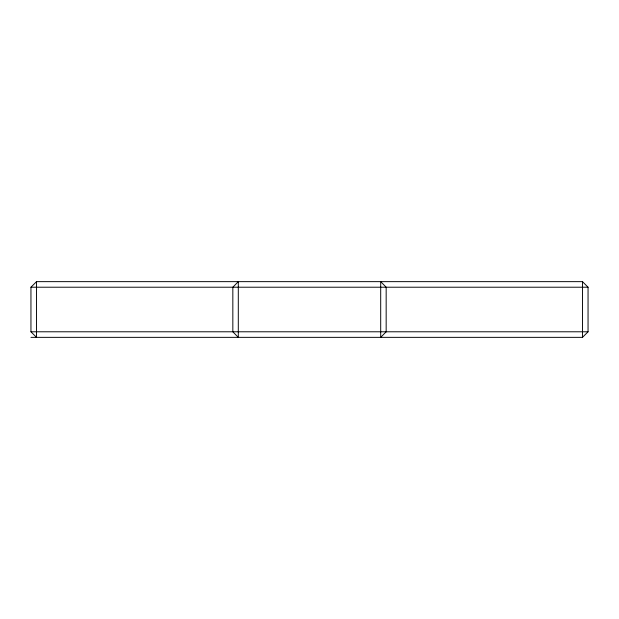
<?xml version="1.0" encoding="UTF-8"?>
<svg xmlns="http://www.w3.org/2000/svg" width="619" height="619" viewBox="0 0 619 619"><rect width="100%" height="100%" fill="white"/><g stroke="black" fill="none" stroke-linecap="round" stroke-linejoin="round"><path stroke-width="0.93" d="M36.521 281.645L36.521 337.355L30.95 331.784L30.95 287.216L36.521 281.645L582.479 281.645L588.05 287.216L588.05 331.784L582.479 337.355L30.95 337.355M30.95 287.216L588.05 287.216M30.95 331.784L588.05 331.784M582.479 281.645L582.479 337.355M238.3 281.645L232.837 287.216L232.837 331.784L238.3 337.355L238.3 281.645M386.163 331.784L380.7 337.355L380.7 281.645L386.163 287.216L386.163 331.784"/></g></svg>
